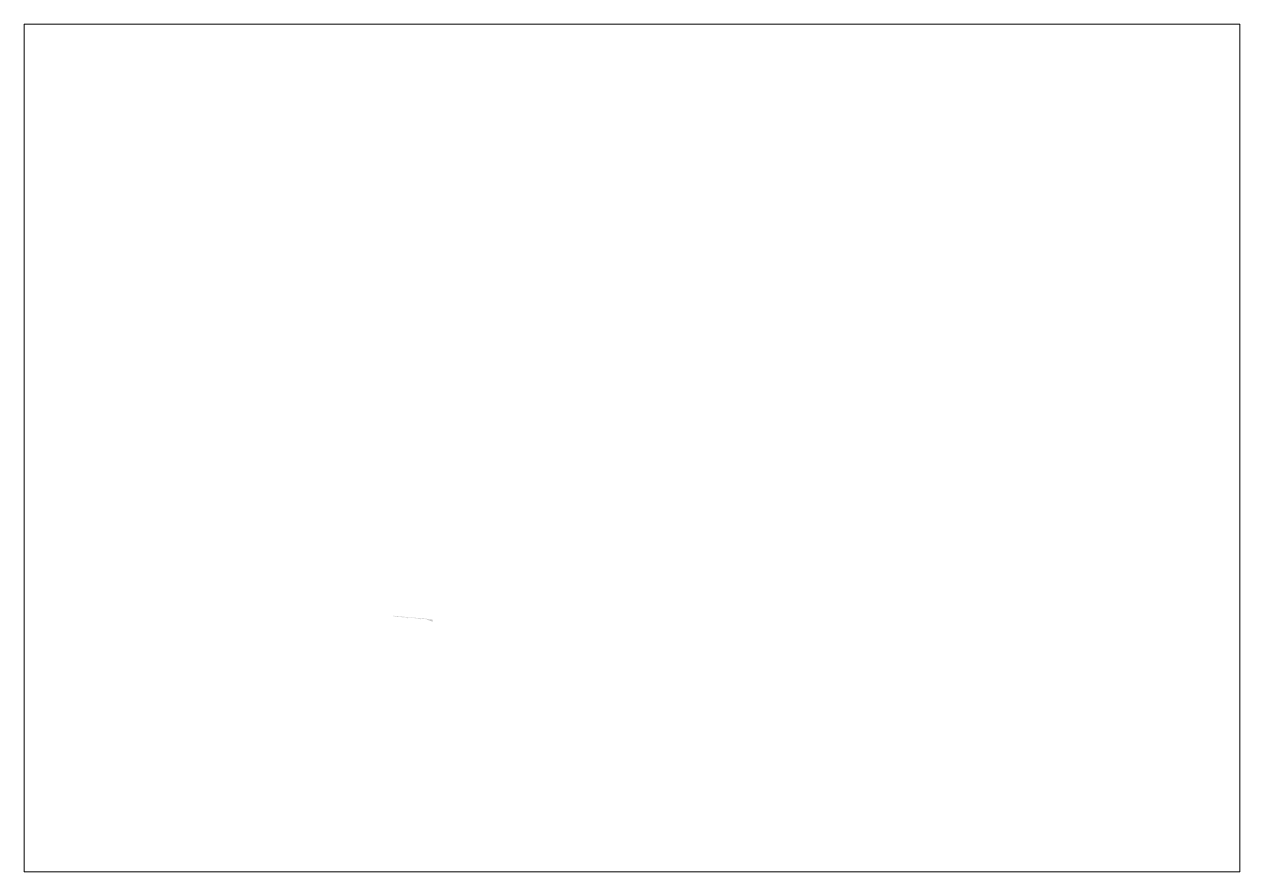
# Paper-space layout 'Layout1' of a CAD drawing. Extents: x 1.13 to 10.16, y 0.79 to 7.08.
# The model-space entities are those that its viewports show. They can reach past a viewport. Long polylines and large blocks are cut down to what shows.
import ezdxf

# ---------------------------------------------------------------- set-up
doc = ezdxf.new("R2010")
doc.units = 0
doc.header["$LTSCALE"] = 100
doc.header["$MEASUREMENT"] = 0
doc.layers.get('0').update_dxf_attribs({"linetype": 'CONTINUOUS'})

msp = doc.modelspace()

# ---------------------------------------------------------------- hatches: boundary and pattern name
h = msp.add_hatch(color=256)
h.paths.add_polyline_path([(-307087.9, -2181377.3), (-306887.9, -2181377.3)])
h.paths.add_polyline_path([(-306887.9, -2181727.3), (-307087.9, -2181727.3)])
edge = h.paths.add_edge_path()
edge.add_line((-304687.9, -2181477.3), (-304687.9, -2181877.3))
edge.add_line((-304687.9, -2181877.3), (-304487.9, -2181877.3))
edge.add_line((-304487.9, -2181877.3), (-304487.9, -2181579.3))
edge.add_line((-304487.9, -2181579.3), (-298727.6, -2182232.3))
edge.add_line((-298462.9, -2182258.5), (-292712.9, -2182827.9))
edge.add_line((-292712.9, -2182827.9), (-292712.9, -2183335.3))
edge.add_line((-292712.9, -2183335.3), (-292462.9, -2183335.3))
edge.add_line((-292462.9, -2183335.3), (-292462.9, -2182827.3))
edge.add_line((-290593.3, -2182827.3), (-286712.9, -2183411.8))
edge.add_line((-292462.9, -2182827.3), (-290593.3, -2182827.3))
edge.add_line((-286712.9, -2184217.3), (-286712.9, -2183411.8))
edge.add_line((-286462.9, -2184217.3), (-286712.9, -2184217.3))
edge.add_line((-286462.9, -2183297.3), (-286462.9, -2184217.3))
edge.add_line((-286600.2, -2183297.3), (-286462.9, -2183297.3))
edge.add_line((-290583.5, -2182697.3), (-286600.2, -2183297.3))
edge.add_line((-292712.9, -2182697.3), (-290583.5, -2182697.3))
edge.add_line((-304687.9, -2181477.3), (-306887.9, -2181477.3))
edge.add_line((-304687.9, -2181377.3), (-306887.9, -2181377.3))
edge.add_line((-304487.9, -2181448.4), (-304487.9, -2181377.3))
edge.add_line((-304487.9, -2181377.3), (-304687.9, -2181377.3))
edge.add_line((-298725.7, -2182232.5), (-298712.9, -2182233.8))
edge.add_line((-298712.9, -2182103.1), (-292712.9, -2182697.3))
edge.add_line((-298712.9, -2182233.8), (-298712.9, -2182735.3))
edge.add_line((-298712.9, -2182735.3), (-298462.9, -2182735.3))
edge.add_line((-298462.9, -2182735.3), (-298462.9, -2182258.5))
edge.add_line((-304487.9, -2181448.4), (-298712.9, -2182103.1))
h = msp.add_hatch(color=256)
h.paths.add_polyline_path([(-304487.9, -2181377.3), (-304487.9, -2181448.4)], flags=0)
h.paths.add_polyline_path([(-307087.9, -2181377.3), (-306887.9, -2181377.3)], flags=0)
edge = h.paths.add_edge_path(flags=17)
edge.add_line((-304487.9, -2181377.3), (-304487.9, -2181448.4))
edge.add_line((-304487.9, -2181377.3), (-304687.9, -2181377.3))
edge.add_line((-304687.9, -2181377.3), (-306887.9, -2181377.3))
edge.add_line((-306887.9, -2181377.3), (-307087.9, -2181377.3))
edge.add_line((-307087.9, -2181727.3), (-307087.9, -2181377.3))
edge.add_line((-307087.9, -2181727.3), (-306887.9, -2181727.3))
edge.add_line((-306887.9, -2181727.3), (-306887.9, -2181477.3))
edge.add_line((-306887.9, -2181477.3), (-304687.9, -2181477.3))
edge.add_line((-304687.9, -2181477.3), (-304687.9, -2181877.3))
edge.add_line((-304687.9, -2181877.3), (-304487.9, -2181877.3))
edge.add_line((-304487.9, -2181877.3), (-304487.9, -2181579.3))
edge.add_line((-304487.9, -2181579.3), (-298712.9, -2182233.8))
edge.add_line((-298712.9, -2182233.8), (-298712.9, -2182735.3))
edge.add_line((-298712.9, -2182735.3), (-298462.9, -2182735.3))
edge.add_line((-298462.9, -2182735.3), (-298462.9, -2182258.5))
edge.add_line((-298462.9, -2182258.5), (-292712.9, -2182827.9))
edge.add_line((-292712.9, -2182827.9), (-292712.9, -2183335.3))
edge.add_line((-292712.9, -2183335.3), (-292462.9, -2183335.3))
edge.add_line((-292462.9, -2183335.3), (-292462.9, -2182827.3))
edge.add_line((-292462.9, -2182827.3), (-290593.3, -2182827.3))
edge.add_line((-290593.3, -2182827.3), (-286712.9, -2183411.8))
edge.add_line((-286712.9, -2183411.8), (-286712.9, -2184217.3))
edge.add_line((-286712.9, -2184217.3), (-286462.9, -2184217.3))
edge.add_line((-286462.9, -2184217.3), (-286462.9, -2183297.3))
edge.add_line((-286462.9, -2183297.3), (-286600.2, -2183297.3))
edge.add_line((-286600.2, -2183297.3), (-290583.5, -2182697.3))
edge.add_line((-290583.5, -2182697.3), (-292712.9, -2182697.3))
edge.add_line((-292712.9, -2182697.3), (-298712.9, -2182103.1))
edge.add_line((-304487.9, -2181448.4), (-298712.9, -2182103.1))
h.paths.add_polyline_path([(-298712.9, -2182735.3), (-298712.9, -2182233.8)], flags=0)
edge = h.paths.add_edge_path(flags=17)
edge.add_line((-307087.9, -2181377.3), (-304487.9, -2181377.3))
edge.add_line((-304487.9, -2181377.3), (-304487.9, -2181448.4))
edge.add_line((-304487.9, -2181448.4), (-298712.9, -2182103.1))
edge.add_line((-298712.9, -2182103.1), (-292712.9, -2182697.3))
edge.add_line((-292712.9, -2182697.3), (-290583.5, -2182697.3))
edge.add_line((-290583.5, -2182697.3), (-286600.2, -2183297.3))
edge.add_line((-286600.2, -2183297.3), (-286462.9, -2183297.3))
edge.add_line((-286462.9, -2183297.3), (-286462.9, -2184217.3))
edge.add_line((-286462.9, -2184217.3), (-286712.9, -2184217.3))
edge.add_line((-286712.9, -2184217.3), (-286712.9, -2183411.8))
edge.add_line((-286712.9, -2183411.8), (-290593.3, -2182827.3))
edge.add_line((-292462.9, -2182827.3), (-290593.3, -2182827.3))
edge.add_line((-292462.9, -2182827.3), (-292462.9, -2183335.3))
edge.add_line((-292462.9, -2183335.3), (-292712.9, -2183335.3))
edge.add_line((-292712.9, -2183335.3), (-292712.9, -2182827.9))
edge.add_line((-298462.9, -2182258.5), (-292712.9, -2182827.9))
edge.add_line((-298462.9, -2182258.5), (-298462.9, -2182735.3))
edge.add_line((-298462.9, -2182735.3), (-298712.9, -2182735.3))
edge.add_line((-298712.9, -2182233.8), (-298712.9, -2182735.3))
edge.add_line((-298712.9, -2182233.8), (-304487.9, -2181579.3))
edge.add_line((-304487.9, -2181877.3), (-304487.9, -2181579.3))
edge.add_line((-304687.9, -2181877.3), (-304487.9, -2181877.3))
edge.add_line((-304687.9, -2181477.3), (-304687.9, -2181877.3))
edge.add_line((-304687.9, -2181477.3), (-306887.9, -2181477.3))
edge.add_line((-306887.9, -2181477.3), (-306887.9, -2181727.3))
edge.add_line((-306887.9, -2181727.3), (-307087.9, -2181727.3))
edge.add_line((-307087.9, -2181727.3), (-307087.9, -2181377.3))
h.paths.add_polyline_path([(-304487.9, -2181579.3), (-304487.9, -2181877.3)], flags=0)
h.paths.add_polyline_path([(-304687.9, -2181877.3), (-304687.9, -2181477.3)], flags=0)
edge = h.paths.add_edge_path(flags=0)
edge.add_line((-306887.9, -2181727.3), (-307087.9, -2181727.3))
edge.add_line((-306887.9, -2181727.3), (-307087.9, -2181727.3))
edge = h.paths.add_edge_path(flags=0)
edge.add_line((-307087.9, -2181377.3), (-304487.9, -2181377.3))
edge.add_line((-307087.9, -2181377.3), (-304487.9, -2181377.3))
h.paths.add_polyline_path([(-292462.9, -2182827.3), (-290593.3, -2182827.3)], flags=0)
h.paths.add_polyline_path([(-292462.9, -2183335.3), (-292712.9, -2183335.3)], flags=0)
h.paths.add_polyline_path([(-298462.9, -2182258.5), (-292712.9, -2182827.9)], flags=0)
h.paths.add_polyline_path([(-298462.9, -2182735.3), (-298712.9, -2182735.3)], flags=0)
edge = h.paths.add_edge_path(flags=0)
edge.add_line((-307087.9, -2181377.3), (-304487.9, -2181377.3))
edge.add_line((-307087.9, -2181377.3), (-306887.9, -2181377.3))
edge.add_line((-304687.9, -2181377.3), (-306887.9, -2181377.3))
edge.add_line((-304487.9, -2181377.3), (-304687.9, -2181377.3))
h.paths.add_polyline_path([(-304487.9, -2181377.3), (-304487.9, -2181448.4)], flags=0)
edge = h.paths.add_edge_path(flags=0)
edge.add_line((-304487.9, -2181877.3), (-304687.9, -2181877.3))
edge.add_line((-290593.3, -2182827.3), (-286712.9, -2183411.8))
edge.add_line((-286712.9, -2184217.3), (-286712.9, -2183411.8))
edge.add_line((-286462.9, -2184217.3), (-286712.9, -2184217.3))
edge.add_line((-286462.9, -2183297.3), (-286462.9, -2184217.3))
edge.add_line((-286600.2, -2183297.3), (-286462.9, -2183297.3))
edge.add_line((-290583.5, -2182697.3), (-286600.2, -2183297.3))
edge.add_line((-292712.9, -2182697.3), (-290583.5, -2182697.3))
edge.add_line((-304687.9, -2181477.3), (-306887.9, -2181477.3))
edge.add_line((-298725.7, -2182232.5), (-298712.9, -2182233.8))
edge.add_line((-298712.9, -2182103.1), (-292712.9, -2182697.3))
edge.add_line((-304487.9, -2181448.4), (-298712.9, -2182103.1))
h = msp.add_hatch(color=256)
h.paths.add_polyline_path([(-304487.9, -2181377.3), (-304487.9, -2181448.4)], flags=0)
h.paths.add_polyline_path([(-307087.9, -2181377.3), (-306887.9, -2181377.3)], flags=0)
edge = h.paths.add_edge_path(flags=17)
edge.add_line((-304487.9, -2181377.3), (-304487.9, -2181448.4))
edge.add_line((-304487.9, -2181377.3), (-304687.9, -2181377.3))
edge.add_line((-304687.9, -2181377.3), (-306887.9, -2181377.3))
edge.add_line((-306887.9, -2181377.3), (-307087.9, -2181377.3))
edge.add_line((-307087.9, -2181727.3), (-307087.9, -2181377.3))
edge.add_line((-307087.9, -2181727.3), (-306887.9, -2181727.3))
edge.add_line((-306887.9, -2181727.3), (-306887.9, -2181477.3))
edge.add_line((-306887.9, -2181477.3), (-304687.9, -2181477.3))
edge.add_line((-304687.9, -2181477.3), (-304687.9, -2181877.3))
edge.add_line((-304687.9, -2181877.3), (-304487.9, -2181877.3))
edge.add_line((-304487.9, -2181877.3), (-304487.9, -2181579.3))
edge.add_line((-304487.9, -2181579.3), (-298712.9, -2182233.8))
edge.add_line((-298712.9, -2182233.8), (-298712.9, -2182735.3))
edge.add_line((-298712.9, -2182735.3), (-298462.9, -2182735.3))
edge.add_line((-298462.9, -2182735.3), (-298462.9, -2182258.5))
edge.add_line((-298462.9, -2182258.5), (-292712.9, -2182827.9))
edge.add_line((-292712.9, -2182827.9), (-292712.9, -2183335.3))
edge.add_line((-292712.9, -2183335.3), (-292462.9, -2183335.3))
edge.add_line((-292462.9, -2183335.3), (-292462.9, -2182827.3))
edge.add_line((-292462.9, -2182827.3), (-290593.3, -2182827.3))
edge.add_line((-290593.3, -2182827.3), (-286712.9, -2183411.8))
edge.add_line((-286712.9, -2183411.8), (-286712.9, -2184217.3))
edge.add_line((-286712.9, -2184217.3), (-286462.9, -2184217.3))
edge.add_line((-286462.9, -2184217.3), (-286462.9, -2183297.3))
edge.add_line((-286462.9, -2183297.3), (-286600.2, -2183297.3))
edge.add_line((-286600.2, -2183297.3), (-290583.5, -2182697.3))
edge.add_line((-290583.5, -2182697.3), (-292712.9, -2182697.3))
edge.add_line((-292712.9, -2182697.3), (-298712.9, -2182103.1))
edge.add_line((-304487.9, -2181448.4), (-298712.9, -2182103.1))
h.paths.add_polyline_path([(-298712.9, -2182735.3), (-298712.9, -2182233.8)], flags=0)
edge = h.paths.add_edge_path(flags=17)
edge.add_line((-307087.9, -2181377.3), (-304487.9, -2181377.3))
edge.add_line((-304487.9, -2181377.3), (-304487.9, -2181448.4))
edge.add_line((-304487.9, -2181448.4), (-298712.9, -2182103.1))
edge.add_line((-298712.9, -2182103.1), (-292712.9, -2182697.3))
edge.add_line((-292712.9, -2182697.3), (-290583.5, -2182697.3))
edge.add_line((-290583.5, -2182697.3), (-286600.2, -2183297.3))
edge.add_line((-286600.2, -2183297.3), (-286462.9, -2183297.3))
edge.add_line((-286462.9, -2183297.3), (-286462.9, -2184217.3))
edge.add_line((-286462.9, -2184217.3), (-286712.9, -2184217.3))
edge.add_line((-286712.9, -2184217.3), (-286712.9, -2183411.8))
edge.add_line((-286712.9, -2183411.8), (-290593.3, -2182827.3))
edge.add_line((-292462.9, -2182827.3), (-290593.3, -2182827.3))
edge.add_line((-292462.9, -2182827.3), (-292462.9, -2183335.3))
edge.add_line((-292462.9, -2183335.3), (-292712.9, -2183335.3))
edge.add_line((-292712.9, -2183335.3), (-292712.9, -2182827.9))
edge.add_line((-298462.9, -2182258.5), (-292712.9, -2182827.9))
edge.add_line((-298462.9, -2182258.5), (-298462.9, -2182735.3))
edge.add_line((-298462.9, -2182735.3), (-298712.9, -2182735.3))
edge.add_line((-298712.9, -2182233.8), (-298712.9, -2182735.3))
edge.add_line((-298712.9, -2182233.8), (-304487.9, -2181579.3))
edge.add_line((-304487.9, -2181877.3), (-304487.9, -2181579.3))
edge.add_line((-304687.9, -2181877.3), (-304487.9, -2181877.3))
edge.add_line((-304687.9, -2181477.3), (-304687.9, -2181877.3))
edge.add_line((-304687.9, -2181477.3), (-306887.9, -2181477.3))
edge.add_line((-306887.9, -2181477.3), (-306887.9, -2181727.3))
edge.add_line((-306887.9, -2181727.3), (-307087.9, -2181727.3))
edge.add_line((-307087.9, -2181727.3), (-307087.9, -2181377.3))
h.paths.add_polyline_path([(-304487.9, -2181579.3), (-304487.9, -2181877.3)], flags=0)
h.paths.add_polyline_path([(-304687.9, -2181877.3), (-304687.9, -2181477.3)], flags=0)
edge = h.paths.add_edge_path(flags=0)
edge.add_line((-306887.9, -2181727.3), (-307087.9, -2181727.3))
edge.add_line((-306887.9, -2181727.3), (-307087.9, -2181727.3))
edge = h.paths.add_edge_path(flags=0)
edge.add_line((-307087.9, -2181377.3), (-304487.9, -2181377.3))
edge.add_line((-307087.9, -2181377.3), (-304487.9, -2181377.3))
h.paths.add_polyline_path([(-292462.9, -2182827.3), (-290593.3, -2182827.3)], flags=0)
h.paths.add_polyline_path([(-292462.9, -2183335.3), (-292712.9, -2183335.3)], flags=0)
h.paths.add_polyline_path([(-298462.9, -2182258.5), (-292712.9, -2182827.9)], flags=0)
h.paths.add_polyline_path([(-298462.9, -2182735.3), (-298712.9, -2182735.3)], flags=0)
edge = h.paths.add_edge_path(flags=0)
edge.add_line((-307087.9, -2181377.3), (-304487.9, -2181377.3))
edge.add_line((-307087.9, -2181377.3), (-306887.9, -2181377.3))
edge.add_line((-304687.9, -2181377.3), (-306887.9, -2181377.3))
edge.add_line((-304487.9, -2181377.3), (-304687.9, -2181377.3))
h.paths.add_polyline_path([(-304487.9, -2181377.3), (-304487.9, -2181448.4)], flags=0)
edge = h.paths.add_edge_path(flags=0)
edge.add_line((-304487.9, -2181877.3), (-304687.9, -2181877.3))
edge.add_line((-290593.3, -2182827.3), (-286712.9, -2183411.8))
edge.add_line((-286712.9, -2184217.3), (-286712.9, -2183411.8))
edge.add_line((-286462.9, -2184217.3), (-286712.9, -2184217.3))
edge.add_line((-286462.9, -2183297.3), (-286462.9, -2184217.3))
edge.add_line((-286600.2, -2183297.3), (-286462.9, -2183297.3))
edge.add_line((-290583.5, -2182697.3), (-286600.2, -2183297.3))
edge.add_line((-292712.9, -2182697.3), (-290583.5, -2182697.3))
edge.add_line((-304687.9, -2181477.3), (-306887.9, -2181477.3))
edge.add_line((-298725.7, -2182232.5), (-298712.9, -2182233.8))
edge.add_line((-298712.9, -2182103.1), (-292712.9, -2182697.3))
edge.add_line((-304487.9, -2181448.4), (-298712.9, -2182103.1))
h = msp.add_hatch(color=256)
h.paths.add_polyline_path([(-304487.9, -2181377.3), (-304487.9, -2181448.4)], flags=0)
h.paths.add_polyline_path([(-307087.9, -2181377.3), (-306887.9, -2181377.3)], flags=0)
edge = h.paths.add_edge_path(flags=17)
edge.add_line((-304487.9, -2181377.3), (-304487.9, -2181448.4))
edge.add_line((-304487.9, -2181377.3), (-304687.9, -2181377.3))
edge.add_line((-304687.9, -2181377.3), (-306887.9, -2181377.3))
edge.add_line((-306887.9, -2181377.3), (-307087.9, -2181377.3))
edge.add_line((-307087.9, -2181727.3), (-307087.9, -2181377.3))
edge.add_line((-307087.9, -2181727.3), (-306887.9, -2181727.3))
edge.add_line((-306887.9, -2181727.3), (-306887.9, -2181477.3))
edge.add_line((-306887.9, -2181477.3), (-304687.9, -2181477.3))
edge.add_line((-304687.9, -2181477.3), (-304687.9, -2181877.3))
edge.add_line((-304687.9, -2181877.3), (-304487.9, -2181877.3))
edge.add_line((-304487.9, -2181877.3), (-304487.9, -2181579.3))
edge.add_line((-304487.9, -2181579.3), (-298712.9, -2182233.8))
edge.add_line((-298712.9, -2182233.8), (-298712.9, -2182735.3))
edge.add_line((-298712.9, -2182735.3), (-298462.9, -2182735.3))
edge.add_line((-298462.9, -2182735.3), (-298462.9, -2182258.5))
edge.add_line((-298462.9, -2182258.5), (-292712.9, -2182827.9))
edge.add_line((-292712.9, -2182827.9), (-292712.9, -2183335.3))
edge.add_line((-292712.9, -2183335.3), (-292462.9, -2183335.3))
edge.add_line((-292462.9, -2183335.3), (-292462.9, -2182827.3))
edge.add_line((-292462.9, -2182827.3), (-290593.3, -2182827.3))
edge.add_line((-290593.3, -2182827.3), (-286712.9, -2183411.8))
edge.add_line((-286712.9, -2183411.8), (-286712.9, -2184217.3))
edge.add_line((-286712.9, -2184217.3), (-286462.9, -2184217.3))
edge.add_line((-286462.9, -2184217.3), (-286462.9, -2183297.3))
edge.add_line((-286462.9, -2183297.3), (-286600.2, -2183297.3))
edge.add_line((-286600.2, -2183297.3), (-290583.5, -2182697.3))
edge.add_line((-290583.5, -2182697.3), (-292712.9, -2182697.3))
edge.add_line((-292712.9, -2182697.3), (-298712.9, -2182103.1))
edge.add_line((-304487.9, -2181448.4), (-298712.9, -2182103.1))
h.paths.add_polyline_path([(-298712.9, -2182735.3), (-298712.9, -2182233.8)], flags=0)
edge = h.paths.add_edge_path(flags=17)
edge.add_line((-307087.9, -2181377.3), (-304487.9, -2181377.3))
edge.add_line((-304487.9, -2181377.3), (-304487.9, -2181448.4))
edge.add_line((-304487.9, -2181448.4), (-298712.9, -2182103.1))
edge.add_line((-298712.9, -2182103.1), (-292712.9, -2182697.3))
edge.add_line((-292712.9, -2182697.3), (-290583.5, -2182697.3))
edge.add_line((-290583.5, -2182697.3), (-286600.2, -2183297.3))
edge.add_line((-286600.2, -2183297.3), (-286462.9, -2183297.3))
edge.add_line((-286462.9, -2183297.3), (-286462.9, -2184217.3))
edge.add_line((-286462.9, -2184217.3), (-286712.9, -2184217.3))
edge.add_line((-286712.9, -2184217.3), (-286712.9, -2183411.8))
edge.add_line((-286712.9, -2183411.8), (-290593.3, -2182827.3))
edge.add_line((-292462.9, -2182827.3), (-290593.3, -2182827.3))
edge.add_line((-292462.9, -2182827.3), (-292462.9, -2183335.3))
edge.add_line((-292462.9, -2183335.3), (-292712.9, -2183335.3))
edge.add_line((-292712.9, -2183335.3), (-292712.9, -2182827.9))
edge.add_line((-298462.9, -2182258.5), (-292712.9, -2182827.9))
edge.add_line((-298462.9, -2182258.5), (-298462.9, -2182735.3))
edge.add_line((-298462.9, -2182735.3), (-298712.9, -2182735.3))
edge.add_line((-298712.9, -2182233.8), (-298712.9, -2182735.3))
edge.add_line((-298712.9, -2182233.8), (-304487.9, -2181579.3))
edge.add_line((-304487.9, -2181877.3), (-304487.9, -2181579.3))
edge.add_line((-304687.9, -2181877.3), (-304487.9, -2181877.3))
edge.add_line((-304687.9, -2181477.3), (-304687.9, -2181877.3))
edge.add_line((-304687.9, -2181477.3), (-306887.9, -2181477.3))
edge.add_line((-306887.9, -2181477.3), (-306887.9, -2181727.3))
edge.add_line((-306887.9, -2181727.3), (-307087.9, -2181727.3))
edge.add_line((-307087.9, -2181727.3), (-307087.9, -2181377.3))
h.paths.add_polyline_path([(-304487.9, -2181579.3), (-304487.9, -2181877.3)], flags=0)
h.paths.add_polyline_path([(-304687.9, -2181877.3), (-304687.9, -2181477.3)], flags=0)
edge = h.paths.add_edge_path(flags=0)
edge.add_line((-306887.9, -2181727.3), (-307087.9, -2181727.3))
edge.add_line((-306887.9, -2181727.3), (-307087.9, -2181727.3))
edge = h.paths.add_edge_path(flags=0)
edge.add_line((-307087.9, -2181377.3), (-304487.9, -2181377.3))
edge.add_line((-307087.9, -2181377.3), (-304487.9, -2181377.3))
h.paths.add_polyline_path([(-292462.9, -2182827.3), (-290593.3, -2182827.3)], flags=0)
h.paths.add_polyline_path([(-292462.9, -2183335.3), (-292712.9, -2183335.3)], flags=0)
h.paths.add_polyline_path([(-298462.9, -2182258.5), (-292712.9, -2182827.9)], flags=0)
h.paths.add_polyline_path([(-298462.9, -2182735.3), (-298712.9, -2182735.3)], flags=0)
edge = h.paths.add_edge_path(flags=0)
edge.add_line((-307087.9, -2181377.3), (-304487.9, -2181377.3))
edge.add_line((-307087.9, -2181377.3), (-306887.9, -2181377.3))
edge.add_line((-304687.9, -2181377.3), (-306887.9, -2181377.3))
edge.add_line((-304487.9, -2181377.3), (-304687.9, -2181377.3))
h.paths.add_polyline_path([(-304487.9, -2181377.3), (-304487.9, -2181448.4)], flags=0)
edge = h.paths.add_edge_path(flags=0)
edge.add_line((-304487.9, -2181877.3), (-304687.9, -2181877.3))
edge.add_line((-290593.3, -2182827.3), (-286712.9, -2183411.8))
edge.add_line((-286712.9, -2184217.3), (-286712.9, -2183411.8))
edge.add_line((-286462.9, -2184217.3), (-286712.9, -2184217.3))
edge.add_line((-286462.9, -2183297.3), (-286462.9, -2184217.3))
edge.add_line((-286600.2, -2183297.3), (-286462.9, -2183297.3))
edge.add_line((-290583.5, -2182697.3), (-286600.2, -2183297.3))
edge.add_line((-292712.9, -2182697.3), (-290583.5, -2182697.3))
edge.add_line((-304687.9, -2181477.3), (-306887.9, -2181477.3))
edge.add_line((-298725.7, -2182232.5), (-298712.9, -2182233.8))
edge.add_line((-298712.9, -2182103.1), (-292712.9, -2182697.3))
edge.add_line((-304487.9, -2181448.4), (-298712.9, -2182103.1))
h = msp.add_hatch(color=256)
h.paths.add_polyline_path([(-304487.9, -2181377.3), (-304487.9, -2181448.4)], flags=0)
h.paths.add_polyline_path([(-307087.9, -2181377.3), (-306887.9, -2181377.3)], flags=0)
edge = h.paths.add_edge_path(flags=17)
edge.add_line((-304487.9, -2181377.3), (-304487.9, -2181448.4))
edge.add_line((-304487.9, -2181377.3), (-304687.9, -2181377.3))
edge.add_line((-304687.9, -2181377.3), (-306887.9, -2181377.3))
edge.add_line((-306887.9, -2181377.3), (-307087.9, -2181377.3))
edge.add_line((-307087.9, -2181727.3), (-307087.9, -2181377.3))
edge.add_line((-307087.9, -2181727.3), (-306887.9, -2181727.3))
edge.add_line((-306887.9, -2181727.3), (-306887.9, -2181477.3))
edge.add_line((-306887.9, -2181477.3), (-304687.9, -2181477.3))
edge.add_line((-304687.9, -2181477.3), (-304687.9, -2181877.3))
edge.add_line((-304687.9, -2181877.3), (-304487.9, -2181877.3))
edge.add_line((-304487.9, -2181877.3), (-304487.9, -2181579.3))
edge.add_line((-304487.9, -2181579.3), (-298712.9, -2182233.8))
edge.add_line((-298712.9, -2182233.8), (-298712.9, -2182735.3))
edge.add_line((-298712.9, -2182735.3), (-298462.9, -2182735.3))
edge.add_line((-298462.9, -2182735.3), (-298462.9, -2182258.5))
edge.add_line((-298462.9, -2182258.5), (-292712.9, -2182827.9))
edge.add_line((-292712.9, -2182827.9), (-292712.9, -2183335.3))
edge.add_line((-292712.9, -2183335.3), (-292462.9, -2183335.3))
edge.add_line((-292462.9, -2183335.3), (-292462.9, -2182827.3))
edge.add_line((-292462.9, -2182827.3), (-290593.3, -2182827.3))
edge.add_line((-290593.3, -2182827.3), (-286712.9, -2183411.8))
edge.add_line((-286712.9, -2183411.8), (-286712.9, -2184217.3))
edge.add_line((-286712.9, -2184217.3), (-286462.9, -2184217.3))
edge.add_line((-286462.9, -2184217.3), (-286462.9, -2183297.3))
edge.add_line((-286462.9, -2183297.3), (-286600.2, -2183297.3))
edge.add_line((-286600.2, -2183297.3), (-290583.5, -2182697.3))
edge.add_line((-290583.5, -2182697.3), (-292712.9, -2182697.3))
edge.add_line((-292712.9, -2182697.3), (-298712.9, -2182103.1))
edge.add_line((-304487.9, -2181448.4), (-298712.9, -2182103.1))
h.paths.add_polyline_path([(-298712.9, -2182735.3), (-298712.9, -2182233.8)], flags=0)
edge = h.paths.add_edge_path(flags=17)
edge.add_line((-307087.9, -2181377.3), (-304487.9, -2181377.3))
edge.add_line((-304487.9, -2181377.3), (-304487.9, -2181448.4))
edge.add_line((-304487.9, -2181448.4), (-298712.9, -2182103.1))
edge.add_line((-298712.9, -2182103.1), (-292712.9, -2182697.3))
edge.add_line((-292712.9, -2182697.3), (-290583.5, -2182697.3))
edge.add_line((-290583.5, -2182697.3), (-286600.2, -2183297.3))
edge.add_line((-286600.2, -2183297.3), (-286462.9, -2183297.3))
edge.add_line((-286462.9, -2183297.3), (-286462.9, -2184217.3))
edge.add_line((-286462.9, -2184217.3), (-286712.9, -2184217.3))
edge.add_line((-286712.9, -2184217.3), (-286712.9, -2183411.8))
edge.add_line((-286712.9, -2183411.8), (-290593.3, -2182827.3))
edge.add_line((-292462.9, -2182827.3), (-290593.3, -2182827.3))
edge.add_line((-292462.9, -2182827.3), (-292462.9, -2183335.3))
edge.add_line((-292462.9, -2183335.3), (-292712.9, -2183335.3))
edge.add_line((-292712.9, -2183335.3), (-292712.9, -2182827.9))
edge.add_line((-298462.9, -2182258.5), (-292712.9, -2182827.9))
edge.add_line((-298462.9, -2182258.5), (-298462.9, -2182735.3))
edge.add_line((-298462.9, -2182735.3), (-298712.9, -2182735.3))
edge.add_line((-298712.9, -2182233.8), (-298712.9, -2182735.3))
edge.add_line((-298712.9, -2182233.8), (-304487.9, -2181579.3))
edge.add_line((-304487.9, -2181877.3), (-304487.9, -2181579.3))
edge.add_line((-304687.9, -2181877.3), (-304487.9, -2181877.3))
edge.add_line((-304687.9, -2181477.3), (-304687.9, -2181877.3))
edge.add_line((-304687.9, -2181477.3), (-306887.9, -2181477.3))
edge.add_line((-306887.9, -2181477.3), (-306887.9, -2181727.3))
edge.add_line((-306887.9, -2181727.3), (-307087.9, -2181727.3))
edge.add_line((-307087.9, -2181727.3), (-307087.9, -2181377.3))
h.paths.add_polyline_path([(-304487.9, -2181579.3), (-304487.9, -2181877.3)], flags=0)
h.paths.add_polyline_path([(-304687.9, -2181877.3), (-304687.9, -2181477.3)], flags=0)
edge = h.paths.add_edge_path(flags=0)
edge.add_line((-306887.9, -2181727.3), (-307087.9, -2181727.3))
edge.add_line((-306887.9, -2181727.3), (-307087.9, -2181727.3))
edge = h.paths.add_edge_path(flags=0)
edge.add_line((-307087.9, -2181377.3), (-304487.9, -2181377.3))
edge.add_line((-307087.9, -2181377.3), (-304487.9, -2181377.3))
h.paths.add_polyline_path([(-292462.9, -2182827.3), (-290593.3, -2182827.3)], flags=0)
h.paths.add_polyline_path([(-292462.9, -2183335.3), (-292712.9, -2183335.3)], flags=0)
h.paths.add_polyline_path([(-298462.9, -2182258.5), (-292712.9, -2182827.9)], flags=0)
h.paths.add_polyline_path([(-298462.9, -2182735.3), (-298712.9, -2182735.3)], flags=0)
edge = h.paths.add_edge_path(flags=0)
edge.add_line((-307087.9, -2181377.3), (-304487.9, -2181377.3))
edge.add_line((-307087.9, -2181377.3), (-306887.9, -2181377.3))
edge.add_line((-304687.9, -2181377.3), (-306887.9, -2181377.3))
edge.add_line((-304487.9, -2181377.3), (-304687.9, -2181377.3))
h.paths.add_polyline_path([(-304487.9, -2181377.3), (-304487.9, -2181448.4)], flags=0)
edge = h.paths.add_edge_path(flags=0)
edge.add_line((-304487.9, -2181877.3), (-304687.9, -2181877.3))
edge.add_line((-290593.3, -2182827.3), (-286712.9, -2183411.8))
edge.add_line((-286712.9, -2184217.3), (-286712.9, -2183411.8))
edge.add_line((-286462.9, -2184217.3), (-286712.9, -2184217.3))
edge.add_line((-286462.9, -2183297.3), (-286462.9, -2184217.3))
edge.add_line((-286600.2, -2183297.3), (-286462.9, -2183297.3))
edge.add_line((-290583.5, -2182697.3), (-286600.2, -2183297.3))
edge.add_line((-292712.9, -2182697.3), (-290583.5, -2182697.3))
edge.add_line((-304687.9, -2181477.3), (-306887.9, -2181477.3))
edge.add_line((-298725.7, -2182232.5), (-298712.9, -2182233.8))
edge.add_line((-298712.9, -2182103.1), (-292712.9, -2182697.3))
edge.add_line((-304487.9, -2181448.4), (-298712.9, -2182103.1))

psp = doc.layouts.get("Layout1")

# ---------------------------------------------------------------- viewports
at = {"layer": '0'}
psp.add_viewport(center=(5.6471, 3.9354), size=(9.0353, 6.296666), view_center_point=(-188571.0258, -2099079.3118), view_height=415750.480539, dxfattribs=at)

doc.saveas('drawing.dxf')
